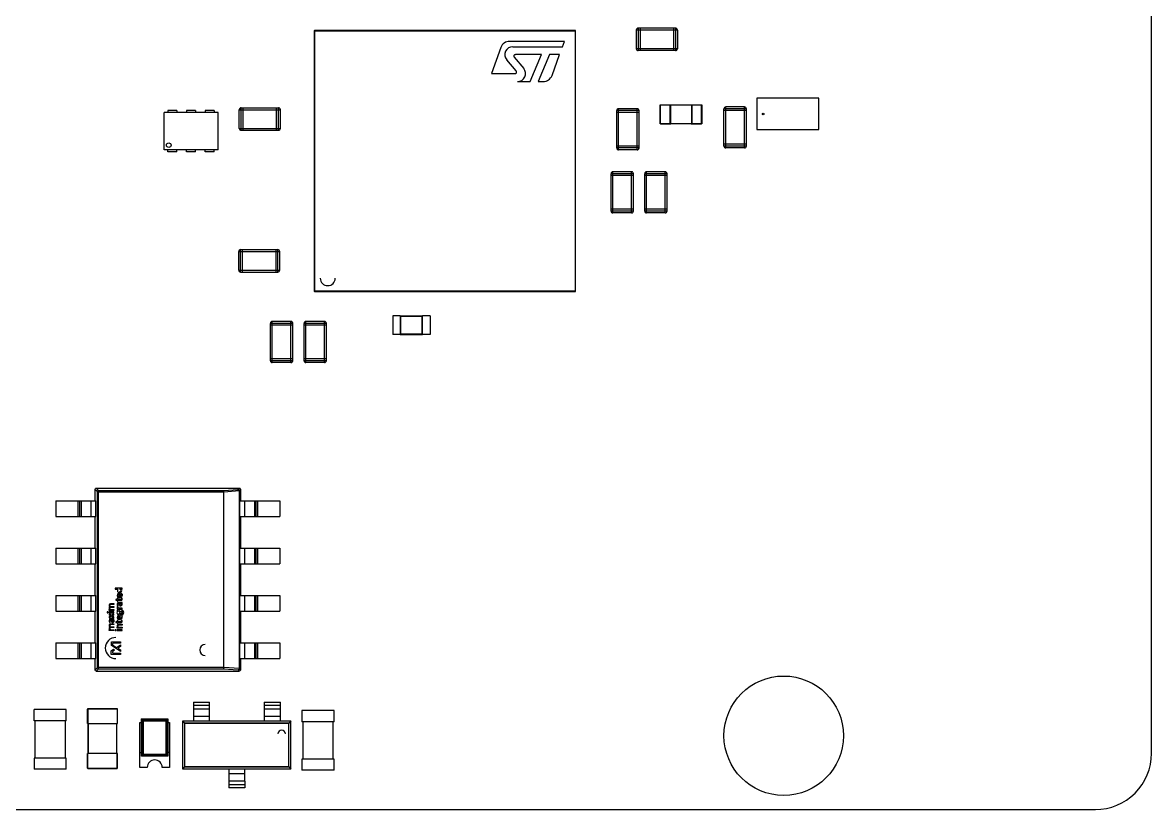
# Model space of a CAD drawing. Header units: millimetres. Extents: x -0.1 to 69.3, y -0.2 to 41.9.
# Drawn here: x 39.04 to 69.28, y -0.15 to 20.94 of the extents above; entities that cross this region are included whole.
import ezdxf

# ---------------------------------------------------------------- set-up
doc = ezdxf.new("R2010")
doc.units = ezdxf.units.MM

msp = doc.modelspace()

# ---------------------------------------------------------------- linework, layer by layer
at = {"color": 7, "linetype": 'Continuous', "lineweight": 25}
for p, q in [((69.275, 1.35), (69.275, 33)), ((46.85, 20.715), (46.85, 13.735)), ((46.85, 20.715), (53.85, 20.715)), ((46.86, 13.725), (46.86, 20.725)), ((53.84, 20.725), (46.86, 20.725)), ((53.84, 20.725), (53.84, 13.725)), ((53.85, 13.735), (53.85, 20.715)), ((56.575, 20.735), (55.475, 20.735)), ((55.475, 20.735), (55.475, 20.235)), ((56.525, 20.785), (55.525, 20.785)), ((55.525, 20.785), (55.525, 20.185)), ((55.575, 20.785), (55.575, 20.185)), ((56.475, 20.785), (56.475, 20.185)), ((56.525, 20.785), (56.525, 20.185)), ((56.575, 20.735), (56.575, 20.235)), ((51.847, 20.266), (51.593, 19.567)), ((53.55, 20.432), (52.084, 20.432)), ((52.168, 20.289), (53.498, 20.289)), ((53.498, 20.289), (53.55, 20.432)), ((52.205, 20.004), (52.46, 19.706)), ((52.936, 20.075), (52.238, 20.075)), ((52.634, 19.353), (52.936, 20.075)), ((53.15, 20.075), (52.848, 19.353)), ((53.42, 20.075), (53.15, 20.075)), ((53.218, 19.519), (53.42, 20.075)), ((56.575, 20.235), (55.475, 20.235)), ((56.525, 20.185), (55.525, 20.185)), ((52.26, 19.638), (52.005, 19.936)), ((51.593, 19.567), (52.227, 19.567)), ((52.297, 19.353), (52.634, 19.353)), ((52.848, 19.353), (52.981, 19.353)), ((60.361, 18.906), (58.709, 18.906)), ((58.709, 18.906), (58.709, 18.068)), ((60.361, 18.068), (60.361, 18.906)), ((44.275, 18.525), (42.825, 18.525)), ((42.825, 17.525), (42.825, 18.525)), ((42.93, 18.575), (42.93, 18.525)), ((43.17, 18.575), (42.93, 18.575)), ((43.17, 18.575), (43.17, 18.525)), ((43.67, 18.575), (43.43, 18.575)), ((43.43, 18.575), (43.43, 18.525)), ((43.67, 18.575), (43.67, 18.525)), ((44.17, 18.575), (43.93, 18.575)), ((43.93, 18.575), (43.93, 18.525)), ((44.17, 18.575), (44.17, 18.525)), ((44.275, 17.525), (44.275, 18.525)), ((44.84, 18.1), (44.84, 18.6)), ((44.84, 18.6), (45.94, 18.6)), ((44.89, 18.65), (45.89, 18.65)), ((44.89, 18.05), (44.89, 18.65)), ((44.94, 18.05), (44.94, 18.65)), ((45.84, 18.05), (45.84, 18.65)), ((45.89, 18.05), (45.89, 18.65)), ((45.94, 18.1), (45.94, 18.6)), ((54.95, 17.575), (54.95, 18.575)), ((55.55, 18.575), (54.95, 18.575)), ((55.55, 18.525), (54.95, 18.525)), ((55, 17.525), (55, 18.625)), ((55.5, 18.625), (55, 18.625)), ((55.5, 17.525), (55.5, 18.625)), ((55.55, 17.575), (55.55, 18.575)), ((56.115, 18.219), (56.115, 18.731)), ((56.115, 18.731), (56.385, 18.731)), ((56.125, 18.219), (56.125, 18.731)), ((56.405, 18.725), (56.125, 18.725)), ((56.385, 18.219), (56.385, 18.731)), ((56.39, 18.72), (56.39, 18.23)), ((56.96, 18.72), (56.39, 18.72)), ((56.405, 18.725), (56.405, 18.72)), ((57.225, 18.725), (56.945, 18.725)), ((56.945, 18.72), (56.945, 18.725)), ((56.96, 18.23), (56.96, 18.72)), ((56.965, 18.731), (56.965, 18.219)), ((56.965, 18.731), (57.235, 18.731)), ((57.225, 18.219), (57.225, 18.731)), ((57.235, 18.731), (57.235, 18.219)), ((57.825, 17.625), (57.825, 18.625)), ((58.425, 18.625), (57.825, 18.625)), ((58.425, 18.575), (57.825, 18.575)), ((58.375, 18.675), (57.875, 18.675)), ((57.875, 17.575), (57.875, 18.675)), ((58.375, 17.575), (58.375, 18.675)), ((58.425, 17.625), (58.425, 18.625)), ((56.385, 18.219), (56.115, 18.219)), ((56.125, 18.225), (56.405, 18.225)), ((56.39, 18.23), (56.96, 18.23)), ((56.405, 18.225), (56.405, 18.23)), ((56.945, 18.23), (56.945, 18.225)), ((56.945, 18.225), (57.225, 18.225)), ((57.235, 18.219), (56.965, 18.219)), ((44.84, 18.1), (45.94, 18.1)), ((44.89, 18.05), (45.89, 18.05)), ((58.709, 18.068), (60.361, 18.068)), ((55.55, 17.625), (54.95, 17.625)), ((55.55, 17.575), (54.95, 17.575)), ((58.425, 17.675), (57.825, 17.675)), ((58.425, 17.625), (57.825, 17.625)), ((58.375, 17.575), (57.875, 17.575)), ((44.275, 17.525), (42.825, 17.525)), ((42.93, 17.475), (42.93, 17.525)), ((43.17, 17.475), (42.93, 17.475)), ((43.17, 17.475), (43.17, 17.525)), ((43.43, 17.475), (43.43, 17.525)), ((43.67, 17.475), (43.43, 17.475)), ((43.67, 17.475), (43.67, 17.525)), ((43.93, 17.475), (43.93, 17.525)), ((44.17, 17.475), (43.93, 17.475)), ((44.17, 17.475), (44.17, 17.525)), ((55.5, 17.525), (55, 17.525)), ((55.35, 16.935), (54.85, 16.935)), ((54.85, 15.835), (54.85, 16.935)), ((55.35, 15.835), (55.35, 16.935)), ((56.25, 16.935), (55.75, 16.935)), ((55.75, 15.835), (55.75, 16.935)), ((56.25, 15.835), (56.25, 16.935)), ((54.8, 15.885), (54.8, 16.885)), ((55.4, 16.885), (54.8, 16.885)), ((55.4, 16.835), (54.8, 16.835)), ((55.4, 15.885), (55.4, 16.885)), ((55.7, 15.885), (55.7, 16.885)), ((56.3, 16.885), (55.7, 16.885)), ((56.3, 16.835), (55.7, 16.835)), ((56.3, 15.885), (56.3, 16.885)), ((55.4, 15.935), (54.8, 15.935)), ((55.4, 15.885), (54.8, 15.885)), ((55.35, 15.835), (54.85, 15.835)), ((56.3, 15.935), (55.7, 15.935)), ((56.3, 15.885), (55.7, 15.885)), ((56.25, 15.835), (55.75, 15.835)), ((44.875, 14.85), (45.875, 14.85)), ((44.875, 14.25), (44.875, 14.85)), ((44.925, 14.25), (44.925, 14.85)), ((45.825, 14.25), (45.825, 14.85)), ((45.875, 14.25), (45.875, 14.85)), ((44.825, 14.8), (45.925, 14.8)), ((44.825, 14.3), (44.825, 14.8)), ((45.925, 14.3), (45.925, 14.8)), ((44.825, 14.3), (45.925, 14.3)), ((44.875, 14.25), (45.875, 14.25)), ((53.85, 13.735), (46.85, 13.735)), ((46.86, 13.725), (53.84, 13.725)), ((49.15, 13.075), (48.95, 13.075)), ((48.95, 13.075), (48.95, 12.575)), ((49.15, 13.075), (49.15, 12.575)), ((49.162, 13.058), (49.15, 13.07)), ((49.75, 13.07), (49.15, 13.07)), ((49.738, 13.058), (49.162, 13.058)), ((49.162, 13.058), (49.162, 12.592)), ((49.738, 13.058), (49.75, 13.07)), ((49.738, 12.592), (49.738, 13.058)), ((49.75, 12.575), (49.75, 13.075)), ((49.95, 13.075), (49.75, 13.075)), ((49.95, 13.075), (49.95, 12.575)), ((45.675, 11.875), (45.675, 12.875)), ((46.275, 12.875), (45.675, 12.875)), ((46.275, 12.825), (45.675, 12.825)), ((46.225, 12.925), (45.725, 12.925)), ((45.725, 11.825), (45.725, 12.925)), ((46.225, 11.825), (46.225, 12.925)), ((46.275, 11.875), (46.275, 12.875)), ((46.575, 11.875), (46.575, 12.875)), ((47.175, 12.875), (46.575, 12.875)), ((47.175, 12.825), (46.575, 12.825)), ((46.625, 11.825), (46.625, 12.925)), ((47.125, 12.925), (46.625, 12.925)), ((47.125, 11.825), (47.125, 12.925)), ((47.175, 11.875), (47.175, 12.875)), ((49.15, 12.575), (48.95, 12.575)), ((49.162, 12.592), (49.15, 12.58)), ((49.15, 12.58), (49.75, 12.58)), ((49.162, 12.592), (49.738, 12.592)), ((49.738, 12.592), (49.75, 12.58)), ((49.95, 12.575), (49.75, 12.575)), ((46.275, 11.925), (45.675, 11.925)), ((46.275, 11.875), (45.675, 11.875)), ((46.225, 11.825), (45.725, 11.825)), ((47.175, 11.925), (46.575, 11.925)), ((47.175, 11.875), (46.575, 11.875)), ((47.125, 11.825), (46.625, 11.825)), ((41.038, 8.36), (40.975, 8.423)), ((40.975, 8.423), (40.975, 8.123)), ((41.01, 8.458), (41.073, 8.395)), ((41.01, 8.458), (44.84, 8.458)), ((41.038, 8.36), (44.429, 8.36)), ((41.038, 3.655), (41.038, 8.36)), ((41.073, 3.62), (41.073, 8.395)), ((41.073, 8.395), (44.416, 8.395)), ((44.416, 8.395), (44.809, 8.426)), ((44.429, 8.359), (44.842, 8.392)), ((44.429, 3.656), (44.429, 8.36)), ((44.809, 8.426), (44.84, 8.458)), ((44.843, 8.39), (44.875, 8.423)), ((44.843, 3.625), (44.843, 8.39)), ((44.875, 8.423), (44.875, 8.123)), ((39.925, 8.123), (40.994, 8.123)), ((39.925, 8.123), (39.925, 7.703)), ((40.523, 7.703), (40.523, 8.123)), ((40.56, 8.123), (40.56, 7.703)), ((40.602, 8.123), (40.602, 7.703)), ((40.872, 7.703), (40.872, 8.123)), ((40.994, 7.703), (40.994, 8.123)), ((44.856, 7.703), (44.856, 8.123)), ((44.856, 8.123), (45.925, 8.123)), ((44.978, 8.123), (44.978, 7.703)), ((45.248, 8.123), (45.248, 7.703)), ((45.29, 7.703), (45.29, 8.123)), ((45.327, 8.123), (45.327, 7.703)), ((45.925, 8.123), (45.925, 7.703)), ((39.925, 7.703), (40.994, 7.703)), ((40.975, 7.703), (40.975, 6.853)), ((44.856, 7.703), (45.925, 7.703)), ((44.875, 7.703), (44.875, 6.853)), ((39.925, 6.853), (40.994, 6.853)), ((39.925, 6.853), (39.925, 6.433)), ((40.523, 6.433), (40.523, 6.853)), ((40.56, 6.853), (40.56, 6.433)), ((40.602, 6.853), (40.602, 6.433)), ((40.872, 6.433), (40.872, 6.853)), ((40.994, 6.433), (40.994, 6.853)), ((44.856, 6.853), (45.925, 6.853)), ((44.856, 6.433), (44.856, 6.853)), ((44.978, 6.853), (44.978, 6.433)), ((45.248, 6.853), (45.248, 6.433)), ((45.29, 6.433), (45.29, 6.853)), ((45.327, 6.853), (45.327, 6.433)), ((45.925, 6.853), (45.925, 6.433)), ((39.925, 6.433), (40.994, 6.433)), ((40.975, 6.433), (40.975, 5.583)), ((44.856, 6.433), (45.925, 6.433)), ((44.875, 6.433), (44.875, 5.583)), ((41.511, 5.779), (41.511, 5.754)), ((41.699, 5.779), (41.511, 5.779)), ((41.511, 5.754), (41.589, 5.754)), ((41.676, 5.754), (41.699, 5.754)), ((41.699, 5.754), (41.699, 5.779)), ((39.925, 5.583), (40.994, 5.583)), ((39.925, 5.583), (39.925, 5.163)), ((40.523, 5.163), (40.523, 5.583)), ((40.56, 5.583), (40.56, 5.163)), ((40.602, 5.583), (40.602, 5.163)), ((40.872, 5.163), (40.872, 5.583)), ((40.994, 5.163), (40.994, 5.583)), ((41.532, 5.474), (41.532, 5.455)), ((41.569, 5.474), (41.532, 5.474)), ((41.532, 5.455), (41.569, 5.455)), ((41.569, 5.512), (41.569, 5.474)), ((41.589, 5.512), (41.569, 5.512)), ((41.569, 5.455), (41.569, 5.432)), ((41.589, 5.474), (41.589, 5.512)), ((41.657, 5.474), (41.589, 5.474)), ((41.589, 5.432), (41.589, 5.455)), ((41.589, 5.455), (41.678, 5.455)), ((41.625, 5.548), (41.625, 5.617)), ((41.638, 5.642), (41.638, 5.548)), ((41.676, 5.633), (41.689, 5.638)), ((41.699, 5.507), (41.678, 5.507)), ((41.678, 5.507), (41.678, 5.495)), ((41.699, 5.476), (41.699, 5.507)), ((44.856, 5.583), (45.925, 5.583)), ((44.856, 5.163), (44.856, 5.583)), ((44.978, 5.583), (44.978, 5.163)), ((45.248, 5.583), (45.248, 5.163)), ((45.29, 5.163), (45.29, 5.583)), ((45.327, 5.583), (45.327, 5.163)), ((45.925, 5.583), (45.925, 5.163)), ((39.925, 5.163), (40.994, 5.163)), ((40.975, 5.163), (40.975, 4.313)), ((41.304, 5.141), (41.304, 5.118)), ((41.33, 5.141), (41.304, 5.141)), ((41.33, 5.118), (41.33, 5.141)), ((41.354, 5.181), (41.354, 5.205)), ((41.354, 5.205), (41.375, 5.205)), ((41.484, 5.181), (41.354, 5.181)), ((41.354, 5.141), (41.354, 5.118)), ((41.484, 5.141), (41.354, 5.141)), ((41.393, 5.364), (41.484, 5.364)), ((41.484, 5.341), (41.393, 5.341)), ((41.393, 5.286), (41.484, 5.286)), ((41.484, 5.263), (41.393, 5.263)), ((41.393, 5.205), (41.484, 5.205)), ((41.484, 5.364), (41.484, 5.341)), ((41.484, 5.286), (41.484, 5.263)), ((41.484, 5.205), (41.484, 5.181)), ((41.484, 5.118), (41.484, 5.141)), ((41.569, 5.432), (41.589, 5.432)), ((41.59, 5.286), (41.569, 5.286)), ((41.59, 5.241), (41.569, 5.241)), ((41.569, 5.241), (41.569, 5.217)), ((41.569, 5.217), (41.699, 5.217)), ((41.569, 5.186), (41.569, 5.147)), ((41.589, 5.186), (41.569, 5.186)), ((41.582, 5.309), (41.598, 5.309)), ((41.589, 5.167), (41.589, 5.186)), ((41.699, 5.399), (41.59, 5.399)), ((41.599, 5.381), (41.62, 5.381)), ((41.699, 5.241), (41.61, 5.241)), ((41.684, 5.381), (41.699, 5.381)), ((41.699, 5.381), (41.699, 5.399)), ((41.699, 5.217), (41.699, 5.241)), ((44.856, 5.163), (45.925, 5.163)), ((44.875, 5.163), (44.875, 4.313)), ((41.304, 5.118), (41.33, 5.118)), ((41.354, 5.118), (41.484, 5.118)), ((41.354, 5.093), (41.354, 5.067)), ((41.417, 5.049), (41.354, 5.093)), ((41.354, 5.067), (41.398, 5.037)), ((41.398, 5.037), (41.354, 5.008)), ((41.354, 4.982), (41.417, 5.024)), ((41.354, 5.008), (41.354, 4.982)), ((41.367, 4.865), (41.383, 4.865)), ((41.484, 4.955), (41.375, 4.955)), ((41.384, 4.937), (41.405, 4.937)), ((41.484, 5.093), (41.417, 5.049)), ((41.417, 5.024), (41.484, 4.977)), ((41.436, 5.036), (41.484, 5.067)), ((41.484, 5.002), (41.436, 5.036)), ((41.469, 4.937), (41.484, 4.937)), ((41.484, 5.067), (41.484, 5.093)), ((41.484, 4.977), (41.484, 5.002)), ((41.484, 4.937), (41.484, 4.955)), ((41.532, 4.879), (41.532, 4.859)), ((41.569, 4.879), (41.532, 4.879)), ((41.532, 4.859), (41.569, 4.859)), ((41.589, 4.917), (41.569, 4.917)), ((41.569, 4.917), (41.569, 4.879)), ((41.569, 4.859), (41.569, 4.837)), ((41.589, 4.879), (41.589, 4.917)), ((41.657, 4.879), (41.589, 4.879)), ((41.589, 4.837), (41.589, 4.859)), ((41.589, 4.859), (41.678, 4.859)), ((41.62, 4.96), (41.62, 5.029)), ((41.634, 5.051), (41.634, 4.96)), ((41.671, 5.044), (41.684, 5.049)), ((41.678, 4.912), (41.678, 4.9)), ((41.699, 4.912), (41.678, 4.912)), ((41.699, 4.88), (41.699, 4.912)), ((41.354, 4.642), (41.354, 4.665)), ((41.354, 4.665), (41.375, 4.665)), ((41.484, 4.642), (41.354, 4.642)), ((41.393, 4.824), (41.484, 4.824)), ((41.484, 4.801), (41.393, 4.801)), ((41.393, 4.746), (41.484, 4.746)), ((41.484, 4.723), (41.393, 4.723)), ((41.393, 4.665), (41.484, 4.665)), ((41.484, 4.824), (41.484, 4.801)), ((41.484, 4.746), (41.484, 4.723)), ((41.484, 4.665), (41.484, 4.642)), ((41.545, 4.665), (41.519, 4.665)), ((41.519, 4.665), (41.519, 4.642)), ((41.519, 4.642), (41.545, 4.642)), ((41.545, 4.642), (41.545, 4.665)), ((41.569, 4.837), (41.589, 4.837)), ((41.569, 4.71), (41.569, 4.73)), ((41.569, 4.73), (41.589, 4.73)), ((41.699, 4.71), (41.569, 4.71)), ((41.569, 4.665), (41.569, 4.642)), ((41.699, 4.665), (41.569, 4.665)), ((41.569, 4.642), (41.699, 4.642)), ((41.593, 4.812), (41.699, 4.812)), ((41.699, 4.792), (41.61, 4.792)), ((41.61, 4.73), (41.699, 4.73)), ((41.699, 4.812), (41.699, 4.792)), ((41.699, 4.73), (41.699, 4.71)), ((41.699, 4.642), (41.699, 4.665)), ((39.925, 4.313), (40.994, 4.313)), ((39.925, 4.313), (39.925, 3.893)), ((40.523, 3.893), (40.523, 4.313)), ((40.56, 4.313), (40.56, 3.893)), ((40.602, 4.313), (40.602, 3.893)), ((40.872, 3.893), (40.872, 4.313)), ((40.994, 3.893), (40.994, 4.313)), ((41.417, 4.241), (41.417, 4.345)), ((41.417, 4.345), (41.657, 4.345)), ((41.657, 4.084), (41.417, 4.241)), ((41.453, 4.254), (41.551, 4.19)), ((41.657, 4.306), (41.463, 4.306)), ((41.551, 4.19), (41.657, 4.262)), ((41.657, 4.345), (41.657, 4.306)), ((41.657, 4.262), (41.657, 4.22)), ((44.856, 4.313), (45.925, 4.313)), ((44.856, 3.893), (44.856, 4.313)), ((44.978, 4.313), (44.978, 3.893)), ((45.248, 4.313), (45.248, 3.893)), ((45.29, 3.893), (45.29, 4.313)), ((45.327, 4.313), (45.327, 3.893)), ((45.925, 4.313), (45.925, 3.893)), ((41.411, 4.103), (41.474, 4.148)), ((41.411, 3.998), (41.411, 4.103)), ((41.657, 3.998), (41.411, 3.998)), ((41.498, 4.116), (41.453, 4.084)), ((41.463, 4.041), (41.657, 4.041)), ((41.474, 4.148), (41.498, 4.116)), ((41.657, 4.22), (41.589, 4.175)), ((41.589, 4.175), (41.657, 4.13)), ((41.657, 4.13), (41.657, 4.084)), ((41.657, 4.041), (41.657, 3.998)), ((39.925, 3.893), (40.994, 3.893)), ((40.975, 3.893), (40.975, 3.593)), ((40.975, 3.593), (41.038, 3.655)), ((44.429, 3.655), (41.038, 3.655)), ((44.842, 3.623), (44.429, 3.656)), ((44.856, 3.893), (45.925, 3.893)), ((44.875, 3.893), (44.875, 3.593)), ((41.01, 3.558), (41.073, 3.62)), ((41.01, 3.558), (44.84, 3.558)), ((41.073, 3.62), (44.416, 3.62)), ((44.416, 3.62), (44.809, 3.589)), ((44.809, 3.589), (44.84, 3.558)), ((44.875, 3.593), (44.843, 3.625)), ((43.61, 2.725), (43.61, 2.225)), ((43.61, 2.725), (44.04, 2.725)), ((44.04, 2.225), (44.04, 2.725)), ((45.51, 2.725), (45.51, 2.225)), ((45.51, 2.725), (45.94, 2.725)), ((45.94, 2.225), (45.94, 2.725)), ((39.345, 2.225), (39.345, 2.525)), ((40.205, 2.525), (39.345, 2.525)), ((40.205, 2.225), (40.205, 2.525)), ((41.575, 2.54), (40.775, 2.54)), ((40.775, 2.15), (40.775, 2.54)), ((40.785, 2.55), (40.785, 2.15)), ((41.565, 2.55), (40.785, 2.55)), ((41.565, 2.55), (41.565, 2.15)), ((41.575, 2.15), (41.575, 2.54)), ((43.61, 2.645), (44.04, 2.645)), ((43.61, 2.545), (44.04, 2.545)), ((45.51, 2.645), (45.94, 2.645)), ((45.51, 2.545), (45.94, 2.545)), ((46.52, 2.5), (46.52, 2.2)), ((47.38, 2.5), (46.52, 2.5)), ((47.38, 2.2), (47.38, 2.5)), ((40.205, 2.225), (39.345, 2.225)), ((39.375, 1.225), (39.375, 2.225)), ((40.175, 2.225), (40.175, 1.225)), ((40.775, 2.15), (41.575, 2.15)), ((40.79, 1.35), (40.79, 2.15)), ((40.8, 1.35), (40.8, 2.15)), ((41.55, 2.15), (41.55, 1.35)), ((41.56, 1.35), (41.56, 2.15)), ((42.175, 2.175), (42.225, 2.175)), ((42.175, 0.975), (42.175, 2.175)), ((42.253, 2.247), (42.225, 2.275)), ((42.225, 1.275), (42.225, 2.275)), ((42.225, 2.275), (42.925, 2.275)), ((42.253, 2.247), (42.897, 2.247)), ((42.253, 1.303), (42.253, 2.247)), ((42.273, 2.227), (42.877, 2.227)), ((42.273, 1.323), (42.273, 2.227)), ((42.877, 2.227), (42.877, 1.323)), ((42.925, 2.275), (42.897, 2.247)), ((42.897, 2.247), (42.897, 1.303)), ((42.925, 2.275), (42.925, 1.275)), ((42.925, 2.175), (42.975, 2.175)), ((42.975, 2.175), (42.975, 0.975)), ((43.325, 0.925), (43.325, 2.225)), ((43.325, 2.225), (46.225, 2.225)), ((43.383, 2.158), (43.33, 2.225)), ((43.384, 2.157), (43.383, 2.158)), ((46.167, 2.158), (43.383, 2.158)), ((43.384, 0.993), (43.384, 2.157)), ((46.166, 2.157), (43.384, 2.157)), ((43.61, 2.345), (44.04, 2.345)), ((45.51, 2.345), (45.94, 2.345)), ((46.167, 2.158), (46.166, 2.157)), ((46.166, 0.993), (46.166, 2.157)), ((46.22, 2.225), (46.167, 2.158)), ((46.225, 0.925), (46.225, 2.225)), ((47.38, 2.2), (46.52, 2.2)), ((46.55, 1.2), (46.55, 2.2)), ((47.35, 2.2), (47.35, 1.2)), ((39.345, 1.225), (39.345, 0.925)), ((40.205, 1.225), (39.345, 1.225)), ((40.205, 0.925), (40.205, 1.225)), ((40.775, 0.96), (40.775, 1.35)), ((41.575, 1.35), (40.775, 1.35)), ((40.785, 0.95), (40.785, 1.35)), ((41.565, 0.95), (41.565, 1.35)), ((41.575, 0.96), (41.575, 1.35)), ((42.175, 1.375), (42.225, 1.375)), ((42.253, 1.303), (42.225, 1.275)), ((42.925, 1.275), (42.225, 1.275)), ((42.897, 1.303), (42.253, 1.303)), ((42.877, 1.323), (42.273, 1.323)), ((42.897, 1.303), (42.925, 1.275)), ((42.975, 1.375), (42.925, 1.375)), ((40.205, 0.925), (39.345, 0.925)), ((40.775, 0.96), (41.575, 0.96)), ((40.785, 0.95), (41.565, 0.95)), ((42.375, 0.975), (42.175, 0.975)), ((42.975, 0.975), (42.775, 0.975)), ((46.225, 0.925), (43.325, 0.925)), ((43.33, 0.925), (43.383, 0.992)), ((43.383, 0.992), (43.384, 0.993)), ((46.167, 0.992), (43.383, 0.992)), ((43.384, 0.993), (46.166, 0.993)), ((44.56, 0.925), (44.56, 0.605)), ((44.99, 0.605), (44.99, 0.925)), ((46.166, 0.993), (46.167, 0.992)), ((46.167, 0.992), (46.22, 0.925)), ((46.52, 1.2), (46.52, 0.9)), ((47.38, 1.2), (46.52, 1.2)), ((47.38, 0.9), (47.38, 1.2)), ((44.99, 0.805), (44.56, 0.805)), ((44.99, 0.605), (44.56, 0.605)), ((44.56, 0.605), (44.56, 0.425)), ((44.99, 0.605), (44.99, 0.425)), ((47.38, 0.9), (46.52, 0.9)), ((44.99, 0.505), (44.56, 0.505)), ((44.99, 0.425), (44.56, 0.425)), ((1.425, -0.15), (67.775, -0.15))]:
    msp.add_line(p, q, dxfattribs=at)
for centre, radius in [((58.875, 18.487), 0.021), ((42.95, 17.65), 0.0625), ((59.425, 1.825), 1.6)]:
    msp.add_circle(centre, radius, dxfattribs=at)
for centre, radius, start, end in [((46.86, 20.715), 0.01, 90, 180), ((53.84, 20.715), 0.01, 0, 90), ((55.525, 20.735), 0.05, 90, 180), ((56.525, 20.735), 0.05, 0, 90), ((52.084, 20.18), 0.252, 90, 160), ((52.168, 20.075), 0.214, 90, 220.479), ((52.238, 20.032), 0.0428, 90, 220.479), ((55.525, 20.235), 0.05, 180, 270), ((56.525, 20.235), 0.05, 270, 0), ((52.297, 19.567), 0.214, 270, 40.479), ((52.227, 19.61), 0.0428, 270, 40.479), ((52.981, 19.605), 0.252, 270, 340), ((44.89, 18.6), 0.05, 90, 180), ((45.89, 18.6), 0.05, 360, 90), ((55, 18.575), 0.05, 90, 180), ((55.5, 18.575), 0.05, 0, 90), ((57.875, 18.625), 0.05, 90, 180), ((58.375, 18.625), 0.05, 0, 90), ((44.89, 18.1), 0.05, 180, 270), ((45.89, 18.1), 0.05, 270, 360), ((55, 17.575), 0.05, 180, 270), ((55.5, 17.575), 0.05, 270, 0), ((57.875, 17.625), 0.05, 180, 270), ((58.375, 17.625), 0.05, 270, 0), ((54.85, 16.885), 0.05, 90, 180), ((55.35, 16.885), 0.05, 0, 90), ((55.75, 16.885), 0.05, 90, 180), ((56.25, 16.885), 0.05, 0, 90), ((54.85, 15.885), 0.05, 180, 270), ((55.35, 15.885), 0.05, 270, 0), ((55.75, 15.885), 0.05, 180, 270), ((56.25, 15.885), 0.05, 270, 0), ((44.875, 14.8), 0.05, 90, 180), ((45.875, 14.8), 0.05, 0, 90), ((44.875, 14.3), 0.05, 180, 270), ((45.875, 14.3), 0.05, 270, 0), ((47.211, 14.086), 0.2, 180, 0), ((46.86, 13.735), 0.01, 180, 270), ((53.84, 13.735), 0.01, 270, 0), ((45.725, 12.875), 0.05, 90, 180), ((46.225, 12.875), 0.05, 0, 90), ((46.625, 12.875), 0.05, 90, 180), ((47.125, 12.875), 0.05, 0, 90), ((45.725, 11.875), 0.05, 180, 270), ((46.225, 11.875), 0.05, 270, 0), ((46.625, 11.875), 0.05, 180, 270), ((47.125, 11.875), 0.05, 270, 0), ((41.073, 8.36), 0.0352, 90.5081, 179.4919), ((41.633, 5.715), 0.0589, 137.5364, 42.4636), ((41.629, 5.718), 0.0392, 270, 90), ((41.629, 5.584), 0.0586, 80.7151, 279.2849), ((41.621, 5.583), 0.0347, 84.1729, 275.8271), ((41.657, 5.495), 0.021, 270, 0), ((41.678, 5.476), 0.021, 270, 0), ((41.398, 5.317), 0.0469, 96.3127, 241.0711), ((41.389, 5.241), 0.0383, 111.3512, 248.6488), ((41.401, 5.313), 0.0288, 106.426, 253.574), ((41.407, 5.234), 0.0321, 115.2011, 244.7989), ((41.612, 5.124), 0.0485, 152.2157, 307.9261), ((41.634, 5.349), 0.0661, 131.0924, 218.0605), ((41.645, 5.345), 0.0594, 141.8668, 217.3255), ((41.612, 5.124), 0.0485, 324.7581, 117.829), ((41.612, 5.124), 0.0258, 270, 90), ((41.419, 4.905), 0.0661, 131.0924, 218.0605), ((41.431, 4.901), 0.0594, 141.8668, 217.3255), ((41.624, 4.994), 0.0576, 80.8222, 279.1778), ((41.617, 4.994), 0.0347, 84.1729, 275.8271), ((41.657, 4.9), 0.021, 270, 0), ((41.678, 4.88), 0.021, 270, 0), ((41.398, 4.777), 0.0469, 96.3127, 241.0711), ((41.389, 4.701), 0.0383, 111.3512, 248.6488), ((41.401, 4.774), 0.0288, 106.426, 253.574), ((41.407, 4.694), 0.0321, 115.2011, 244.7989), ((41.615, 4.769), 0.0474, 117.2077, 236.8086), ((41.618, 4.761), 0.0321, 104.39, 255.61), ((41.532, 4.175), 0.282, 90, 270), ((41.469, 4.278), 0.0283, 100.8221, 236.7984), ((43.929, 4.123), 0.15, 90, 270), ((41.467, 4.065), 0.024, 125.5377, 260.9757), ((41.073, 3.656), 0.0352, 180.5081, 269.4919), ((40.785, 2.54), 0.01, 90, 180), ((40.785, 2.54), 0.01, 90, 180), ((41.565, 2.54), 0.01, 0, 90), ((45.975, 1.875), 0.1, 0, 180), ((67.776, 1.349), 1.499, 269.9557, 0.0443), ((40.785, 0.96), 0.01, 180, 270), ((40.785, 0.96), 0.01, 180, 270), ((41.565, 0.96), 0.01, 305.5477, 0), ((42.575, 0.975), 0.2, 0, 180)]:
    msp.add_arc(centre, radius, start, end, dxfattribs=at)
for points, knots in [([(40.975, 8.423), (40.975, 8.431), (40.978, 8.441), (40.992, 8.454), (41.002, 8.458), (41.01, 8.458)], [0, 0, 0, 0, 0.5, 0.5, 1, 1, 1, 1]), ([(44.429, 8.36), (44.429, 8.367), (44.428, 8.377), (44.422, 8.39), (44.419, 8.394), (44.416, 8.395)], [0, 0, 0, 0, 0.5, 0.5, 1, 1, 1, 1]), ([(44.809, 8.426), (44.817, 8.426), (44.825, 8.422), (44.838, 8.409), (44.842, 8.4), (44.842, 8.392)], [0, 0, 0, 0, 0.5, 0.5, 1, 1, 1, 1]), ([(44.84, 8.458), (44.848, 8.458), (44.858, 8.454), (44.872, 8.441), (44.875, 8.431), (44.875, 8.423)], [0, 0, 0, 0, 0.5, 0.5, 1, 1, 1, 1]), ([(41.689, 5.638), (41.709, 5.62), (41.707, 5.589), (41.69, 5.554), (41.682, 5.544), (41.664, 5.532), (41.654, 5.529), (41.638, 5.526)], [0, 0, 0, 0, 0.5, 0.5, 0.75, 0.75, 1, 1, 1, 1]), ([(41.62, 5.381), (41.623, 5.369), (41.622, 5.338), (41.634, 5.315), (41.646, 5.305), (41.655, 5.302), (41.699, 5.304), (41.721, 5.359), (41.684, 5.381)], [0, 0, 0, 0, 0.25, 0.375, 0.375, 0.5, 0.5, 1, 1, 1, 1]), ([(41.675, 5.328), (41.669, 5.324), (41.661, 5.321), (41.651, 5.326), (41.648, 5.332), (41.639, 5.355), (41.632, 5.376), (41.638, 5.381)], [0, 0, 0, 0, 0.25, 0.25, 0.5, 0.5, 1, 1, 1, 1]), ([(41.638, 5.381), (41.643, 5.387), (41.662, 5.378), (41.68, 5.359), (41.684, 5.353), (41.685, 5.34), (41.681, 5.333), (41.675, 5.328)], [0, 0, 0, 0, 0.5, 0.5, 0.75, 0.75, 1, 1, 1, 1]), ([(41.709, 5.181), (41.705, 5.181), (41.695, 5.179), (41.684, 5.168), (41.675, 5.151), (41.669, 5.126), (41.673, 5.107), (41.676, 5.097)], [0, 0, 0, 0, 0.130471, 0.268845, 0.43915, 0.711916, 1, 1, 1, 1]), ([(41.709, 5.158), (41.706, 5.158), (41.701, 5.156), (41.692, 5.145), (41.688, 5.135), (41.688, 5.113), (41.692, 5.102), (41.701, 5.092), (41.706, 5.09), (41.709, 5.09)], [0, 0, 0, 0, 0.25, 0.25, 0.5, 0.5, 0.75, 0.75, 1, 1, 1, 1]), ([(41.709, 5.066), (41.715, 5.066), (41.724, 5.069), (41.74, 5.087), (41.747, 5.105), (41.747, 5.143), (41.74, 5.161), (41.724, 5.179), (41.715, 5.181), (41.709, 5.181)], [0, 0, 0, 0, 0.25, 0.25, 0.5, 0.5, 0.75, 0.75, 1, 1, 1, 1]), ([(41.709, 5.09), (41.713, 5.09), (41.717, 5.092), (41.726, 5.102), (41.73, 5.113), (41.73, 5.135), (41.726, 5.145), (41.717, 5.156), (41.713, 5.158), (41.709, 5.158)], [0, 0, 0, 0, 0.25, 0.25, 0.5, 0.5, 0.75, 0.75, 1, 1, 1, 1]), ([(41.405, 4.937), (41.408, 4.925), (41.408, 4.894), (41.419, 4.871), (41.431, 4.861), (41.44, 4.858), (41.484, 4.859), (41.506, 4.914), (41.469, 4.937)], [0, 0, 0, 0, 0.25, 0.375, 0.375, 0.5, 0.5, 1, 1, 1, 1]), ([(41.423, 4.937), (41.417, 4.932), (41.424, 4.911), (41.433, 4.888), (41.436, 4.882), (41.446, 4.877), (41.454, 4.88), (41.46, 4.884)], [0, 0, 0, 0, 0.5, 0.5, 0.75, 0.75, 1, 1, 1, 1]), ([(41.46, 4.884), (41.466, 4.889), (41.47, 4.896), (41.469, 4.909), (41.465, 4.915), (41.447, 4.933), (41.428, 4.943), (41.423, 4.937)], [0, 0, 0, 0, 0.25, 0.25, 0.5, 0.5, 1, 1, 1, 1]), ([(41.684, 5.049), (41.705, 5.021), (41.702, 4.997), (41.685, 4.966), (41.677, 4.957), (41.659, 4.94), (41.649, 4.934), (41.634, 4.937)], [0, 0, 0, 0, 0.5, 0.5, 0.75, 0.75, 1, 1, 1, 1]), ([(41.676, 5.097), (41.672, 5.096), (41.664, 5.093), (41.656, 5.095), (41.651, 5.096)], [0, 0, 0, 0, 0.499316, 1, 1, 1, 1]), ([(44.429, 3.656), (44.429, 3.648), (44.428, 3.639), (44.422, 3.625), (44.419, 3.621), (44.416, 3.62)], [0, 0, 0, 0, 0.5, 0.5, 1, 1, 1, 1]), ([(41.01, 3.558), (41.002, 3.558), (40.992, 3.561), (40.978, 3.575), (40.975, 3.584), (40.975, 3.593)], [0, 0, 0, 0, 0.5, 0.5, 1, 1, 1, 1]), ([(44.842, 3.623), (44.842, 3.615), (44.838, 3.606), (44.825, 3.593), (44.817, 3.589), (44.809, 3.589)], [0, 0, 0, 0, 0.5, 0.5, 1, 1, 1, 1]), ([(44.875, 3.593), (44.875, 3.584), (44.872, 3.575), (44.858, 3.561), (44.848, 3.558), (44.84, 3.558)], [0, 0, 0, 0, 0.5, 0.5, 1, 1, 1, 1]), ([(41.574, 2.544), (41.574, 2.544), (41.574, 2.545), (41.573, 2.546), (41.571, 2.548), (41.57, 2.549), (41.568, 2.55), (41.567, 2.55), (41.566, 2.55), (41.565, 2.55), (41.565, 2.55)], [0, 0, 0, 0, 0.045316, 0.2324276, 0.4119152, 0.5807796, 0.7353844, 0.874086, 0.9383888, 1, 1, 1, 1]), ([(41.565, 0.95), (41.565, 0.95), (41.566, 0.95), (41.566, 0.95), (41.567, 0.95), (41.569, 0.951), (41.57, 0.951), (41.571, 0.952), (41.571, 0.952)], [0, 0, 0, 0, 0.086898, 0.178697, 0.385688, 0.635461, 0.934639, 1, 1, 1, 1])]:
    msp.add_open_spline(points, degree=3, knots=knots, dxfattribs=at)
for points in [[(44.842, 8.392), (44.842, 8.392), (44.843, 8.391), (44.843, 8.39)], [(41.638, 5.548), (41.688, 5.557), (41.701, 5.585), (41.676, 5.633)], [(41.569, 5.286), (41.566, 5.265), (41.573, 5.25), (41.59, 5.241)], [(41.61, 5.241), (41.597, 5.252), (41.59, 5.267), (41.59, 5.286)], [(41.634, 4.96), (41.683, 4.968), (41.696, 4.996), (41.671, 5.044)], [(41.642, 5.086), (41.654, 5.073), (41.668, 5.072), (41.684, 5.081)], [(41.684, 5.081), (41.691, 5.072), (41.7, 5.066), (41.709, 5.066)], [(44.843, 3.625), (44.843, 3.624), (44.842, 3.624), (44.842, 3.623)], [(42.273, 2.227), (42.264, 2.236), (42.254, 2.246), (42.253, 2.247)], [(42.897, 2.247), (42.896, 2.246), (42.886, 2.236), (42.877, 2.227)], [(42.273, 1.323), (42.264, 1.314), (42.254, 1.304), (42.253, 1.303)], [(42.877, 1.323), (42.886, 1.314), (42.896, 1.304), (42.897, 1.303)]]:
    msp.add_open_spline(points, degree=3, dxfattribs=at)

doc.saveas('drawing.dxf')
